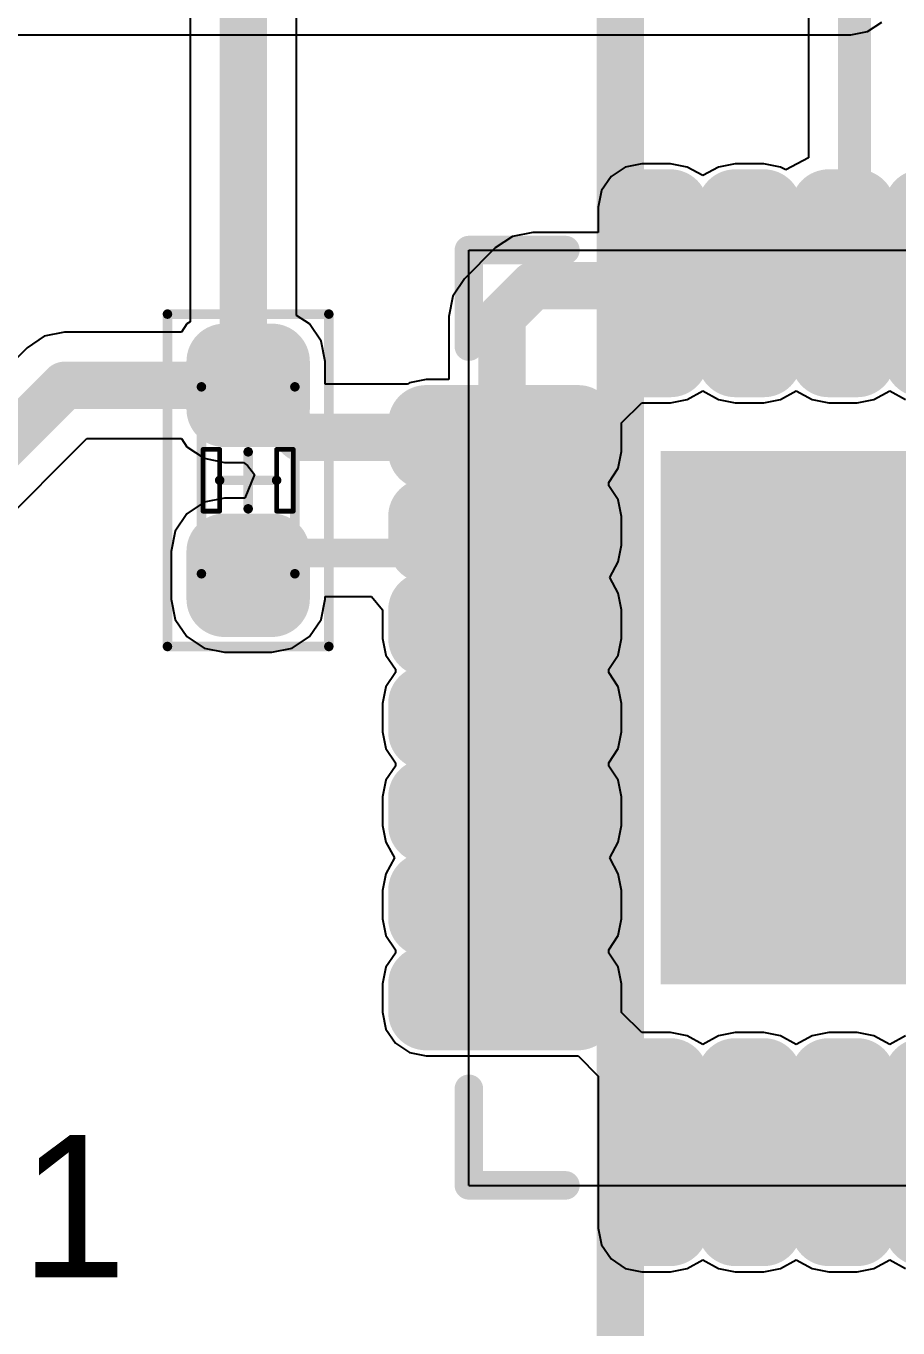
# Model space of a CAD drawing. Header units: millimetres. Extents: x -14 to 86, y -29 to 39.
# Drawn here: x 16.72 to 21.38, y 20.36 to 27.32 of the extents above; entities that cross this region are included whole.
import ezdxf

# ---------------------------------------------------------------- set-up
doc = ezdxf.new("R2010")
doc.units = ezdxf.units.MM
for name, color, linetype in [('BottomLayer', 5, 'Continuous'), ('Mechanical1', 6, 'Continuous'), ('Mechanical13', 56, 'Continuous'), ('Mechanical14', 56, 'Continuous'), ('MultiLayer', 9, 'Continuous'), ('TopLayer', 1, 'Continuous'), ('TopOverlay', 2, 'Continuous'), ('TopPaste', 8, 'Continuous'), ('TopSolder', 216, 'Continuous'), ('ViaHoleLayer', 16, 'Continuous')]:
    doc.layers.add(name, color=color, linetype=linetype)

# ---------------------------------------------------------------- blocks, each defined once
blk = doc.blocks.new('RES_0402_10')
at = {"layer": 'Mechanical13', "const_width": 0.0508}
for points in [[(0.5, 0.25), (-0.5, 0.25)], [(-0.5, -0.25), (-0.5, 0.25)], [(0.5, -0.25), (0.5, 0.25)], [(0, -0.1524), (0, 0.1524)], [(0.1525, 0.0001), (-0.1523, 0.0001)], [(0.5, -0.25), (-0.5, -0.25)]]:
    blk.add_lwpolyline(points, dxfattribs=at)
at = {"layer": 'Mechanical13', "const_width": 0.0254}
for points in [[(-0.5127, 0.25, 1), (-0.4873, 0.25, 1)], [(-0.5127, 0.25, 1), (-0.4873, 0.25, 1)], [(0.4873, 0.25, 1), (0.5127, 0.25, 1)], [(0.4873, 0.25, 1), (0.5127, 0.25, 1)], [(-0.0127, 0.1524, 1), (0.0127, 0.1524, 1)], [(-0.165, 0.0001, 1), (-0.1396, 0.0001, 1)], [(0.1398, 0.0001, 1), (0.1652, 0.0001, 1)], [(-0.0127, -0.1524, 1), (0.0127, -0.1524, 1)], [(-0.5127, -0.25, 1), (-0.4873, -0.25, 1)], [(-0.5127, -0.25, 1), (-0.4873, -0.25, 1)], [(0.4873, -0.25, 1), (0.5127, -0.25, 1)], [(0.4873, -0.25, 1), (0.5127, -0.25, 1)]]:
    blk.add_lwpolyline(points, format="xyb", close=True, dxfattribs=at)
at = {"layer": 'Mechanical14', "const_width": 0.0508}
for points in [[(0.889, 0.4318), (-0.889, 0.4318)], [(-0.889, -0.4318), (-0.889, 0.4318)], [(0.889, -0.4318), (0.889, 0.4318)], [(0.889, -0.4318), (-0.889, -0.4318)]]:
    blk.add_lwpolyline(points, dxfattribs=at)
at = {"layer": 'Mechanical14', "const_width": 0.0254}
for points in [[(-0.9017, 0.4318, 1), (-0.8763, 0.4318, 1)], [(-0.9017, 0.4318, 1), (-0.8763, 0.4318, 1)], [(0.8763, 0.4318, 1), (0.9017, 0.4318, 1)], [(0.8763, 0.4318, 1), (0.9017, 0.4318, 1)], [(-0.9017, -0.4318, 1), (-0.8763, -0.4318, 1)], [(-0.9017, -0.4318, 1), (-0.8763, -0.4318, 1)], [(0.8763, -0.4318, 1), (0.9017, -0.4318, 1)], [(0.8763, -0.4318, 1), (0.9017, -0.4318, 1)]]:
    blk.add_lwpolyline(points, format="xyb", close=True, dxfattribs=at)
at = {"layer": 'TopLayer', "const_width": 0.127}
for points in [[(-0.6985, 0.127, 1), (-0.5715, 0.127, 1)], [(-0.4445, 0.127, 1), (-0.3175, 0.127, 1)], [(0.3175, 0.127, 1), (0.4445, 0.127, 1)], [(0.5715, 0.127, 1), (0.6985, 0.127, 1)], [(-0.6985, -0.127, 1), (-0.5715, -0.127, 1)], [(-0.4445, -0.127, 1), (-0.3175, -0.127, 1)], [(0.3175, -0.127, 1), (0.4445, -0.127, 1)], [(0.5715, -0.127, 1), (0.6985, -0.127, 1)]]:
    blk.add_lwpolyline(points, format="xyb", close=True, dxfattribs=at)
at = {"layer": 'TopLayer'}
for points in [[(-0.381, -0.254), (-0.381, 0.254), (-0.635, -0.254), (-0.635, 0.254)], [(0.635, -0.254), (0.635, 0.254), (0.381, -0.254), (0.381, 0.254)], [(-0.254, -0.127), (-0.254, 0.127), (-0.762, -0.127), (-0.762, 0.127)], [(0.762, -0.127), (0.762, 0.127), (0.254, -0.127), (0.254, 0.127)]]:
    blk.add_solid(points, dxfattribs=at)
at = {"layer": 'TopOverlay'}
for p, q in [((-0.1651, 0.1524), (-0.1651, 0.2413)), ((-0.1651, 0.2413), (0.1651, 0.2413)), ((0.1651, 0.2413), (0.1651, 0.1524)), ((0.1651, 0.1524), (-0.1651, 0.1524)), ((-0.1651, -0.2413), (-0.1651, -0.1524)), ((-0.1651, -0.1524), (0.1651, -0.1524)), ((0.1651, -0.1524), (0.1651, -0.2413)), ((0.1651, -0.2413), (-0.1651, -0.2413))]:
    blk.add_line(p, q, dxfattribs=at)
at = {"layer": 'TopOverlay', "const_width": 0.0254}
for points in [[(0.1651, 0.2413), (-0.1651, 0.2413)], [(-0.1651, 0.1524), (-0.1651, 0.2413)], [(0.1651, 0.1524), (0.1651, 0.2413)], [(0.1651, 0.1524), (-0.1651, 0.1524)], [(0.1651, -0.1524), (-0.1651, -0.1524)], [(-0.1651, -0.2413), (-0.1651, -0.1524)], [(0.1651, -0.2413), (0.1651, -0.1524)], [(0.1651, -0.2413), (-0.1651, -0.2413)]]:
    blk.add_lwpolyline(points, dxfattribs=at)
at = {"layer": 'TopOverlay', "const_width": 0.0127}
for points in [[(-0.1714, 0.2413, 1), (-0.1588, 0.2413, 1)], [(-0.1714, 0.2413, 1), (-0.1588, 0.2413, 1)], [(0.1588, 0.2413, 1), (0.1714, 0.2413, 1)], [(0.1588, 0.2413, 1), (0.1714, 0.2413, 1)], [(-0.1714, 0.1524, 1), (-0.1588, 0.1524, 1)], [(-0.1714, 0.1524, 1), (-0.1588, 0.1524, 1)], [(0.1588, 0.1524, 1), (0.1714, 0.1524, 1)], [(0.1588, 0.1524, 1), (0.1714, 0.1524, 1)], [(-0.1714, -0.1524, 1), (-0.1587, -0.1524, 1)], [(-0.1714, -0.1524, 1), (-0.1587, -0.1524, 1)], [(0.1587, -0.1524, 1), (0.1714, -0.1524, 1)], [(0.1587, -0.1524, 1), (0.1714, -0.1524, 1)], [(-0.1714, -0.2413, 1), (-0.1588, -0.2413, 1)], [(-0.1714, -0.2413, 1), (-0.1588, -0.2413, 1)], [(0.1588, -0.2413, 1), (0.1714, -0.2413, 1)], [(0.1588, -0.2413, 1), (0.1714, -0.2413, 1)]]:
    blk.add_lwpolyline(points, format="xyb", close=True, dxfattribs=at)
at = {"layer": 'TopPaste', "const_width": 0.127}
for points in [[(-0.6985, 0.127, 1), (-0.5715, 0.127, 1)], [(-0.4445, 0.127, 1), (-0.3175, 0.127, 1)], [(0.3175, 0.127, 1), (0.4445, 0.127, 1)], [(0.5715, 0.127, 1), (0.6985, 0.127, 1)], [(-0.6985, -0.127, 1), (-0.5715, -0.127, 1)], [(-0.4445, -0.127, 1), (-0.3175, -0.127, 1)], [(0.3175, -0.127, 1), (0.4445, -0.127, 1)], [(0.5715, -0.127, 1), (0.6985, -0.127, 1)]]:
    blk.add_lwpolyline(points, format="xyb", close=True, dxfattribs=at)
at = {"layer": 'TopPaste'}
for points in [[(-0.381, -0.254), (-0.381, 0.254), (-0.635, -0.254), (-0.635, 0.254)], [(0.635, -0.254), (0.635, 0.254), (0.381, -0.254), (0.381, 0.254)], [(-0.254, -0.127), (-0.254, 0.127), (-0.762, -0.127), (-0.762, 0.127)], [(0.762, -0.127), (0.762, 0.127), (0.254, -0.127), (0.254, 0.127)]]:
    blk.add_solid(points, dxfattribs=at)
at = {"layer": 'TopSolder', "const_width": 0.2032}
for points in [[(-0.7366, 0.127, 1), (-0.5334, 0.127, 1)], [(-0.4826, 0.127, 1), (-0.2794, 0.127, 1)], [(0.2794, 0.127, 1), (0.4826, 0.127, 1)], [(0.5334, 0.127, 1), (0.7366, 0.127, 1)], [(-0.7366, -0.127, 1), (-0.5334, -0.127, 1)], [(-0.4826, -0.127, 1), (-0.2794, -0.127, 1)], [(0.2794, -0.127, 1), (0.4826, -0.127, 1)], [(0.5334, -0.127, 1), (0.7366, -0.127, 1)]]:
    blk.add_lwpolyline(points, format="xyb", close=True, dxfattribs=at)
at = {"layer": 'TopSolder'}
for points in [[(-0.381, -0.3302), (-0.381, 0.3302), (-0.635, -0.3302), (-0.635, 0.3302)], [(0.635, -0.3302), (0.635, 0.3302), (0.381, -0.3302), (0.381, 0.3302)], [(-0.1778, -0.127), (-0.1778, 0.127), (-0.8382, -0.127), (-0.8382, 0.127)], [(0.8382, -0.127), (0.8382, 0.127), (0.1778, -0.127), (0.1778, 0.127)]]:
    blk.add_solid(points, dxfattribs=at)
blk = doc.blocks.new('QFN_28_19')
at = {"layer": 'Mechanical1'}
for points in [[(-2.5019, -2.5019), (-2.5019, 2.5019)], [(2.5019, -2.5019), (2.5019, 2.5019)], [(-2.5019, -0.6524), (-2.5019, -0.3476)], [(-2.5019, -0.6524), (-2.5019, -0.3476)], [(2.5019, -0.6524), (2.5019, -0.3476)], [(2.5019, -0.6524), (2.5019, -0.3476)], [(-2.5019, -1.1524), (-2.5019, -0.8476)], [(-2.5019, -1.1524), (-2.5019, -0.8476)], [(2.5019, -1.1524), (2.5019, -0.8476)], [(2.5019, -1.1524), (2.5019, -0.8476)], [(-2.5019, -1.6524), (-2.5019, -1.3476)], [(-2.5019, -1.6524), (-2.5019, -1.3476)], [(2.5019, -1.6524), (2.5019, -1.3476)], [(2.5019, -1.6524), (2.5019, -1.3476)], [(2.5019, -2.5019), (-2.5019, -2.5019)], [(-1.3476, -2.5019), (-1.6524, -2.5019)], [(-1.3476, -2.5019), (-1.6524, -2.5019)], [(-0.8476, -2.5019), (-1.1524, -2.5019)], [(-0.8476, -2.5019), (-1.1524, -2.5019)], [(-0.3476, -2.5019), (-0.6524, -2.5019)], [(-0.3476, -2.5019), (-0.6524, -2.5019)], [(0.1524, -2.5019), (-0.1524, -2.5019)], [(0.1524, -2.5019), (-0.1524, -2.5019)], [(0.6524, -2.5019), (0.3476, -2.5019)], [(0.6524, -2.5019), (0.3476, -2.5019)], [(1.1524, -2.5019), (0.8476, -2.5019)], [(1.1524, -2.5019), (0.8476, -2.5019)], [(1.6524, -2.5019), (1.3476, -2.5019)], [(1.6524, -2.5019), (1.3476, -2.5019)]]:
    blk.add_lwpolyline(points, dxfattribs=at)
for points in [[(-2.5019, -0.3476, 1), (-2.5019, -0.3476, 1)], [(-2.5019, -0.3476, 1), (-2.5019, -0.3476, 1)], [(2.5019, -0.3476, 1), (2.5019, -0.3476, 1)], [(2.5019, -0.3476, 1), (2.5019, -0.3476, 1)], [(-2.5019, -0.6524, 1), (-2.5019, -0.6524, 1)], [(-2.5019, -0.6524, 1), (-2.5019, -0.6524, 1)], [(2.5019, -0.6524, 1), (2.5019, -0.6524, 1)], [(2.5019, -0.6524, 1), (2.5019, -0.6524, 1)], [(-2.5019, -0.8476, 1), (-2.5019, -0.8476, 1)], [(-2.5019, -0.8476, 1), (-2.5019, -0.8476, 1)], [(2.5019, -0.8476, 1), (2.5019, -0.8476, 1)], [(2.5019, -0.8476, 1), (2.5019, -0.8476, 1)], [(-2.5019, -1.1524, 1), (-2.5019, -1.1524, 1)], [(-2.5019, -1.1524, 1), (-2.5019, -1.1524, 1)], [(2.5019, -1.1524, 1), (2.5019, -1.1524, 1)], [(2.5019, -1.1524, 1), (2.5019, -1.1524, 1)], [(-2.5019, -1.3476, 1), (-2.5019, -1.3476, 1)], [(-2.5019, -1.3476, 1), (-2.5019, -1.3476, 1)], [(2.5019, -1.3476, 1), (2.5019, -1.3476, 1)], [(2.5019, -1.3476, 1), (2.5019, -1.3476, 1)], [(-2.5019, -1.6524, 1), (-2.5019, -1.6524, 1)], [(-2.5019, -1.6524, 1), (-2.5019, -1.6524, 1)], [(2.5019, -1.6524, 1), (2.5019, -1.6524, 1)], [(2.5019, -1.6524, 1), (2.5019, -1.6524, 1)], [(-2.5019, -2.5019, 1), (-2.5019, -2.5019, 1)], [(-2.5019, -2.5019, 1), (-2.5019, -2.5019, 1)], [(-1.6524, -2.5019, 1), (-1.6524, -2.5019, 1)], [(-1.6524, -2.5019, 1), (-1.6524, -2.5019, 1)], [(-1.3476, -2.5019, 1), (-1.3476, -2.5019, 1)], [(-1.3476, -2.5019, 1), (-1.3476, -2.5019, 1)], [(-1.1524, -2.5019, 1), (-1.1524, -2.5019, 1)], [(-1.1524, -2.5019, 1), (-1.1524, -2.5019, 1)], [(-0.8476, -2.5019, 1), (-0.8476, -2.5019, 1)], [(-0.8476, -2.5019, 1), (-0.8476, -2.5019, 1)], [(-0.6524, -2.5019, 1), (-0.6524, -2.5019, 1)], [(-0.6524, -2.5019, 1), (-0.6524, -2.5019, 1)], [(-0.3476, -2.5019, 1), (-0.3476, -2.5019, 1)], [(-0.3476, -2.5019, 1), (-0.3476, -2.5019, 1)], [(-0.1524, -2.5019, 1), (-0.1524, -2.5019, 1)], [(-0.1524, -2.5019, 1), (-0.1524, -2.5019, 1)], [(0.1524, -2.5019, 1), (0.1524, -2.5019, 1)], [(0.1524, -2.5019, 1), (0.1524, -2.5019, 1)], [(0.3476, -2.5019, 1), (0.3476, -2.5019, 1)], [(0.3476, -2.5019, 1), (0.3476, -2.5019, 1)], [(0.6524, -2.5019, 1), (0.6524, -2.5019, 1)], [(0.6524, -2.5019, 1), (0.6524, -2.5019, 1)], [(0.8476, -2.5019, 1), (0.8476, -2.5019, 1)], [(0.8476, -2.5019, 1), (0.8476, -2.5019, 1)], [(1.1524, -2.5019, 1), (1.1524, -2.5019, 1)], [(1.1524, -2.5019, 1), (1.1524, -2.5019, 1)], [(1.3476, -2.5019, 1), (1.3476, -2.5019, 1)], [(1.3476, -2.5019, 1), (1.3476, -2.5019, 1)], [(1.6524, -2.5019, 1), (1.6524, -2.5019, 1)], [(1.6524, -2.5019, 1), (1.6524, -2.5019, 1)], [(2.5019, -2.5019, 1), (2.5019, -2.5019, 1)], [(2.5019, -2.5019, 1), (2.5019, -2.5019, 1)]]:
    blk.add_lwpolyline(points, format="xyb", close=True, dxfattribs=at)
at = {"layer": 'TopLayer', "const_width": 0.0762}
for points in [[(-2.7686, -0.4238, 1), (-2.6924, -0.4238, 1)], [(-1.9558, -0.4238, 1), (-1.8796, -0.4238, 1)], [(1.8796, -0.4238, 1), (1.9558, -0.4238, 1)], [(2.6924, -0.4238, 1), (2.7686, -0.4238, 1)], [(-2.7686, -0.5762, 1), (-2.6924, -0.5762, 1)], [(-1.9558, -0.5762, 1), (-1.8796, -0.5762, 1)], [(1.8796, -0.5762, 1), (1.9558, -0.5762, 1)], [(2.6924, -0.5762, 1), (2.7686, -0.5762, 1)], [(-2.7686, -0.9238, 1), (-2.6924, -0.9238, 1)], [(-1.9558, -0.9238, 1), (-1.8796, -0.9238, 1)], [(1.8796, -0.9238, 1), (1.9558, -0.9238, 1)], [(2.6924, -0.9238, 1), (2.7686, -0.9238, 1)], [(-2.7686, -1.0762, 1), (-2.6924, -1.0762, 1)], [(-1.9558, -1.0762, 1), (-1.8796, -1.0762, 1)], [(1.8796, -1.0762, 1), (1.9558, -1.0762, 1)], [(2.6924, -1.0762, 1), (2.7686, -1.0762, 1)], [(-2.7686, -1.4238, 1), (-2.6924, -1.4238, 1)], [(-1.9558, -1.4238, 1), (-1.8796, -1.4238, 1)], [(1.8796, -1.4238, 1), (1.9558, -1.4238, 1)], [(2.6924, -1.4238, 1), (2.7686, -1.4238, 1)], [(-2.7686, -1.5762, 1), (-2.6924, -1.5762, 1)], [(-1.9558, -1.5762, 1), (-1.8796, -1.5762, 1)], [(1.8796, -1.5762, 1), (1.9558, -1.5762, 1)], [(2.6924, -1.5762, 1), (2.7686, -1.5762, 1)], [(-1.6143, -1.9177, 1), (-1.5381, -1.9177, 1)], [(-1.4619, -1.9177, 1), (-1.3857, -1.9177, 1)], [(-1.1143, -1.9177, 1), (-1.0381, -1.9177, 1)], [(-0.9619, -1.9177, 1), (-0.8857, -1.9177, 1)], [(-0.6143, -1.9177, 1), (-0.5381, -1.9177, 1)], [(-0.4619, -1.9177, 1), (-0.3857, -1.9177, 1)], [(-0.1143, -1.9177, 1), (-0.0381, -1.9177, 1)], [(0.0381, -1.9177, 1), (0.1143, -1.9177, 1)], [(0.3857, -1.9177, 1), (0.4619, -1.9177, 1)], [(0.5381, -1.9177, 1), (0.6143, -1.9177, 1)], [(0.8857, -1.9177, 1), (0.9619, -1.9177, 1)], [(1.0381, -1.9177, 1), (1.1143, -1.9177, 1)], [(1.3857, -1.9177, 1), (1.4619, -1.9177, 1)], [(1.5381, -1.9177, 1), (1.6143, -1.9177, 1)], [(-1.6143, -2.7305, 1), (-1.5381, -2.7305, 1)], [(-1.4619, -2.7305, 1), (-1.3857, -2.7305, 1)], [(-1.1143, -2.7305, 1), (-1.0381, -2.7305, 1)], [(-0.9619, -2.7305, 1), (-0.8857, -2.7305, 1)], [(-0.6143, -2.7305, 1), (-0.5381, -2.7305, 1)], [(-0.4619, -2.7305, 1), (-0.3857, -2.7305, 1)], [(-0.1143, -2.7305, 1), (-0.0381, -2.7305, 1)], [(0.0381, -2.7305, 1), (0.1143, -2.7305, 1)], [(0.3857, -2.7305, 1), (0.4619, -2.7305, 1)], [(0.5381, -2.7305, 1), (0.6143, -2.7305, 1)], [(0.8857, -2.7305, 1), (0.9619, -2.7305, 1)], [(1.0381, -2.7305, 1), (1.1143, -2.7305, 1)], [(1.3857, -2.7305, 1), (1.4619, -2.7305, 1)], [(1.5381, -2.7305, 1), (1.6143, -2.7305, 1)]]:
    blk.add_lwpolyline(points, format="xyb", close=True, dxfattribs=at)
at = {"layer": 'TopLayer'}
for points in [[(-1.35, -1.4), (1.35, -1.4), (-1.35, 1.4), (1.35, 1.4)], [(-2.7305, -0.3476), (-2.7305, -0.6524), (-1.9177, -0.3476), (-1.9177, -0.6524)], [(1.9177, -0.3476), (1.9177, -0.6524), (2.7305, -0.3476), (2.7305, -0.6524)], [(-2.8067, -0.4238), (-2.8067, -0.5762), (-1.8415, -0.4238), (-1.8415, -0.5762)], [(1.8415, -0.4238), (1.8415, -0.5762), (2.8067, -0.4238), (2.8067, -0.5762)], [(-2.7305, -0.8476), (-2.7305, -1.1524), (-1.9177, -0.8476), (-1.9177, -1.1524)], [(1.9177, -0.8476), (1.9177, -1.1524), (2.7305, -0.8476), (2.7305, -1.1524)], [(-2.8067, -0.9238), (-2.8067, -1.0762), (-1.8415, -0.9238), (-1.8415, -1.0762)], [(1.8415, -0.9238), (1.8415, -1.0762), (2.8067, -0.9238), (2.8067, -1.0762)], [(-2.7305, -1.3476), (-2.7305, -1.6524), (-1.9177, -1.3476), (-1.9177, -1.6524)], [(1.9177, -1.3476), (1.9177, -1.6524), (2.7305, -1.3476), (2.7305, -1.6524)], [(-2.8067, -1.4238), (-2.8067, -1.5762), (-1.8415, -1.4238), (-1.8415, -1.5762)], [(1.8415, -1.4238), (1.8415, -1.5762), (2.8067, -1.4238), (2.8067, -1.5762)], [(-1.4238, -1.8415), (-1.5762, -1.8415), (-1.4238, -2.8067), (-1.5762, -2.8067)], [(-0.9238, -1.8415), (-1.0762, -1.8415), (-0.9238, -2.8067), (-1.0762, -2.8067)], [(-0.4238, -1.8415), (-0.5762, -1.8415), (-0.4238, -2.8067), (-0.5762, -2.8067)], [(0.0762, -1.8415), (-0.0762, -1.8415), (0.0762, -2.8067), (-0.0762, -2.8067)], [(0.5762, -1.8415), (0.4238, -1.8415), (0.5762, -2.8067), (0.4238, -2.8067)], [(1.0762, -1.8415), (0.9238, -1.8415), (1.0762, -2.8067), (0.9238, -2.8067)], [(1.5762, -1.8415), (1.4238, -1.8415), (1.5762, -2.8067), (1.4238, -2.8067)], [(-1.3476, -1.9177), (-1.6524, -1.9177), (-1.3476, -2.7305), (-1.6524, -2.7305)], [(-0.8476, -1.9177), (-1.1524, -1.9177), (-0.8476, -2.7305), (-1.1524, -2.7305)], [(-0.3476, -1.9177), (-0.6524, -1.9177), (-0.3476, -2.7305), (-0.6524, -2.7305)], [(0.1524, -1.9177), (-0.1524, -1.9177), (0.1524, -2.7305), (-0.1524, -2.7305)], [(0.6524, -1.9177), (0.3476, -1.9177), (0.6524, -2.7305), (0.3476, -2.7305)], [(1.1524, -1.9177), (0.8476, -1.9177), (1.1524, -2.7305), (0.8476, -2.7305)], [(1.6524, -1.9177), (1.3476, -1.9177), (1.6524, -2.7305), (1.3476, -2.7305)]]:
    blk.add_solid(points, dxfattribs=at)
at = {"layer": 'TopOverlay', "const_width": 0.1524}
for points in [[(-2.5019, -2.5019), (-2.5019, -1.9851)], [(2.5019, -2.5019), (2.5019, -1.9851)], [(-1.9851, -2.5019), (-2.5019, -2.5019)], [(2.5019, -2.5019), (1.9851, -2.5019)]]:
    blk.add_lwpolyline(points, dxfattribs=at)
at = {"layer": 'TopOverlay', "const_width": 0.0762}
for points in [[(-2.54, -1.9851, 1), (-2.4638, -1.9851, 1)], [(2.4638, -1.9851, 1), (2.54, -1.9851, 1)], [(-2.54, -2.5019, 1), (-2.4638, -2.5019, 1)], [(-2.54, -2.5019, 1), (-2.4638, -2.5019, 1)], [(-2.0232, -2.5019, 1), (-1.947, -2.5019, 1)], [(1.947, -2.5019, 1), (2.0232, -2.5019, 1)], [(2.4638, -2.5019, 1), (2.54, -2.5019, 1)], [(2.4638, -2.5019, 1), (2.54, -2.5019, 1)]]:
    blk.add_lwpolyline(points, format="xyb", close=True, dxfattribs=at)
at = {"layer": 'TopPaste', "const_width": 0.0762}
for points in [[(-2.7686, -0.4238, 1), (-2.6924, -0.4238, 1)], [(-1.9558, -0.4238, 1), (-1.8796, -0.4238, 1)], [(1.8796, -0.4238, 1), (1.9558, -0.4238, 1)], [(2.6924, -0.4238, 1), (2.7686, -0.4238, 1)], [(-2.7686, -0.5762, 1), (-2.6924, -0.5762, 1)], [(-1.9558, -0.5762, 1), (-1.8796, -0.5762, 1)], [(1.8796, -0.5762, 1), (1.9558, -0.5762, 1)], [(2.6924, -0.5762, 1), (2.7686, -0.5762, 1)], [(-2.7686, -0.9238, 1), (-2.6924, -0.9238, 1)], [(-1.9558, -0.9238, 1), (-1.8796, -0.9238, 1)], [(1.8796, -0.9238, 1), (1.9558, -0.9238, 1)], [(2.6924, -0.9238, 1), (2.7686, -0.9238, 1)], [(-2.7686, -1.0762, 1), (-2.6924, -1.0762, 1)], [(-1.9558, -1.0762, 1), (-1.8796, -1.0762, 1)], [(1.8796, -1.0762, 1), (1.9558, -1.0762, 1)], [(2.6924, -1.0762, 1), (2.7686, -1.0762, 1)], [(-2.7686, -1.4238, 1), (-2.6924, -1.4238, 1)], [(-1.9558, -1.4238, 1), (-1.8796, -1.4238, 1)], [(1.8796, -1.4238, 1), (1.9558, -1.4238, 1)], [(2.6924, -1.4238, 1), (2.7686, -1.4238, 1)], [(-2.7686, -1.5762, 1), (-2.6924, -1.5762, 1)], [(-1.9558, -1.5762, 1), (-1.8796, -1.5762, 1)], [(1.8796, -1.5762, 1), (1.9558, -1.5762, 1)], [(2.6924, -1.5762, 1), (2.7686, -1.5762, 1)], [(-1.6143, -1.9177, 1), (-1.5381, -1.9177, 1)], [(-1.4619, -1.9177, 1), (-1.3857, -1.9177, 1)], [(-1.1143, -1.9177, 1), (-1.0381, -1.9177, 1)], [(-0.9619, -1.9177, 1), (-0.8857, -1.9177, 1)], [(-0.6143, -1.9177, 1), (-0.5381, -1.9177, 1)], [(-0.4619, -1.9177, 1), (-0.3857, -1.9177, 1)], [(-0.1143, -1.9177, 1), (-0.0381, -1.9177, 1)], [(0.0381, -1.9177, 1), (0.1143, -1.9177, 1)], [(0.3857, -1.9177, 1), (0.4619, -1.9177, 1)], [(0.5381, -1.9177, 1), (0.6143, -1.9177, 1)], [(0.8857, -1.9177, 1), (0.9619, -1.9177, 1)], [(1.0381, -1.9177, 1), (1.1143, -1.9177, 1)], [(1.3857, -1.9177, 1), (1.4619, -1.9177, 1)], [(1.5381, -1.9177, 1), (1.6143, -1.9177, 1)], [(-1.6143, -2.7305, 1), (-1.5381, -2.7305, 1)], [(-1.4619, -2.7305, 1), (-1.3857, -2.7305, 1)], [(-1.1143, -2.7305, 1), (-1.0381, -2.7305, 1)], [(-0.9619, -2.7305, 1), (-0.8857, -2.7305, 1)], [(-0.6143, -2.7305, 1), (-0.5381, -2.7305, 1)], [(-0.4619, -2.7305, 1), (-0.3857, -2.7305, 1)], [(-0.1143, -2.7305, 1), (-0.0381, -2.7305, 1)], [(0.0381, -2.7305, 1), (0.1143, -2.7305, 1)], [(0.3857, -2.7305, 1), (0.4619, -2.7305, 1)], [(0.5381, -2.7305, 1), (0.6143, -2.7305, 1)], [(0.8857, -2.7305, 1), (0.9619, -2.7305, 1)], [(1.0381, -2.7305, 1), (1.1143, -2.7305, 1)], [(1.3857, -2.7305, 1), (1.4619, -2.7305, 1)], [(1.5381, -2.7305, 1), (1.6143, -2.7305, 1)]]:
    blk.add_lwpolyline(points, format="xyb", close=True, dxfattribs=at)
at = {"layer": 'TopPaste'}
for points in [[(-1.35, -1.4), (1.35, -1.4), (-1.35, 1.4), (1.35, 1.4)], [(-2.7305, -0.3476), (-2.7305, -0.6524), (-1.9177, -0.3476), (-1.9177, -0.6524)], [(1.9177, -0.3476), (1.9177, -0.6524), (2.7305, -0.3476), (2.7305, -0.6524)], [(-2.8067, -0.4238), (-2.8067, -0.5762), (-1.8415, -0.4238), (-1.8415, -0.5762)], [(1.8415, -0.4238), (1.8415, -0.5762), (2.8067, -0.4238), (2.8067, -0.5762)], [(-2.7305, -0.8476), (-2.7305, -1.1524), (-1.9177, -0.8476), (-1.9177, -1.1524)], [(1.9177, -0.8476), (1.9177, -1.1524), (2.7305, -0.8476), (2.7305, -1.1524)], [(-2.8067, -0.9238), (-2.8067, -1.0762), (-1.8415, -0.9238), (-1.8415, -1.0762)], [(1.8415, -0.9238), (1.8415, -1.0762), (2.8067, -0.9238), (2.8067, -1.0762)], [(-2.7305, -1.3476), (-2.7305, -1.6524), (-1.9177, -1.3476), (-1.9177, -1.6524)], [(1.9177, -1.3476), (1.9177, -1.6524), (2.7305, -1.3476), (2.7305, -1.6524)], [(-2.8067, -1.4238), (-2.8067, -1.5762), (-1.8415, -1.4238), (-1.8415, -1.5762)], [(1.8415, -1.4238), (1.8415, -1.5762), (2.8067, -1.4238), (2.8067, -1.5762)], [(-1.4238, -1.8415), (-1.5762, -1.8415), (-1.4238, -2.8067), (-1.5762, -2.8067)], [(-0.9238, -1.8415), (-1.0762, -1.8415), (-0.9238, -2.8067), (-1.0762, -2.8067)], [(-0.4238, -1.8415), (-0.5762, -1.8415), (-0.4238, -2.8067), (-0.5762, -2.8067)], [(0.0762, -1.8415), (-0.0762, -1.8415), (0.0762, -2.8067), (-0.0762, -2.8067)], [(0.5762, -1.8415), (0.4238, -1.8415), (0.5762, -2.8067), (0.4238, -2.8067)], [(1.0762, -1.8415), (0.9238, -1.8415), (1.0762, -2.8067), (0.9238, -2.8067)], [(1.5762, -1.8415), (1.4238, -1.8415), (1.5762, -2.8067), (1.4238, -2.8067)], [(-1.3476, -1.9177), (-1.6524, -1.9177), (-1.3476, -2.7305), (-1.6524, -2.7305)], [(-0.8476, -1.9177), (-1.1524, -1.9177), (-0.8476, -2.7305), (-1.1524, -2.7305)], [(-0.3476, -1.9177), (-0.6524, -1.9177), (-0.3476, -2.7305), (-0.6524, -2.7305)], [(0.1524, -1.9177), (-0.1524, -1.9177), (0.1524, -2.7305), (-0.1524, -2.7305)], [(0.6524, -1.9177), (0.3476, -1.9177), (0.6524, -2.7305), (0.3476, -2.7305)], [(1.1524, -1.9177), (0.8476, -1.9177), (1.1524, -2.7305), (0.8476, -2.7305)], [(1.6524, -1.9177), (1.3476, -1.9177), (1.6524, -2.7305), (1.3476, -2.7305)]]:
    blk.add_solid(points, dxfattribs=at)
at = {"layer": 'TopSolder', "const_width": 0.2032}
for points in [[(-2.8321, -0.0762, 1), (-2.6289, -0.0762, 1)], [(-2.0193, -0.0762, 1), (-1.8161, -0.0762, 1)], [(1.8161, -0.0762, 1), (2.0193, -0.0762, 1)], [(2.6289, -0.0762, 1), (2.8321, -0.0762, 1)], [(-2.8321, -0.4238, 1), (-2.6289, -0.4238, 1)], [(-2.0193, -0.4238, 1), (-1.8161, -0.4238, 1)], [(1.8161, -0.4238, 1), (2.0193, -0.4238, 1)], [(2.6289, -0.4238, 1), (2.8321, -0.4238, 1)], [(-2.8321, -0.5762, 1), (-2.6289, -0.5762, 1)], [(-2.0193, -0.5762, 1), (-1.8161, -0.5762, 1)], [(1.8161, -0.5762, 1), (2.0193, -0.5762, 1)], [(2.6289, -0.5762, 1), (2.8321, -0.5762, 1)], [(-2.8321, -0.9238, 1), (-2.6289, -0.9238, 1)], [(-2.0193, -0.9238, 1), (-1.8161, -0.9238, 1)], [(1.8161, -0.9238, 1), (2.0193, -0.9238, 1)], [(2.6289, -0.9238, 1), (2.8321, -0.9238, 1)], [(-2.8321, -1.0762, 1), (-2.6289, -1.0762, 1)], [(-2.0193, -1.0762, 1), (-1.8161, -1.0762, 1)], [(1.8161, -1.0762, 1), (2.0193, -1.0762, 1)], [(2.6289, -1.0762, 1), (2.8321, -1.0762, 1)], [(-2.8321, -1.4238, 1), (-2.6289, -1.4238, 1)], [(-2.0193, -1.4238, 1), (-1.8161, -1.4238, 1)], [(1.8161, -1.4238, 1), (2.0193, -1.4238, 1)], [(2.6289, -1.4238, 1), (2.8321, -1.4238, 1)], [(-2.8321, -1.5762, 1), (-2.6289, -1.5762, 1)], [(-2.0193, -1.5762, 1), (-1.8161, -1.5762, 1)], [(1.8161, -1.5762, 1), (2.0193, -1.5762, 1)], [(2.6289, -1.5762, 1), (2.8321, -1.5762, 1)], [(-1.6778, -1.9177, 1), (-1.4746, -1.9177, 1)], [(-1.5254, -1.9177, 1), (-1.3222, -1.9177, 1)], [(-1.1778, -1.9177, 1), (-0.9746, -1.9177, 1)], [(-1.0254, -1.9177, 1), (-0.8222, -1.9177, 1)], [(-0.6778, -1.9177, 1), (-0.4746, -1.9177, 1)], [(-0.5254, -1.9177, 1), (-0.3222, -1.9177, 1)], [(-0.1778, -1.9177, 1), (0.0254, -1.9177, 1)], [(-0.0254, -1.9177, 1), (0.1778, -1.9177, 1)], [(0.3222, -1.9177, 1), (0.5254, -1.9177, 1)], [(0.4746, -1.9177, 1), (0.6778, -1.9177, 1)], [(0.8222, -1.9177, 1), (1.0254, -1.9177, 1)], [(0.9746, -1.9177, 1), (1.1778, -1.9177, 1)], [(1.3222, -1.9177, 1), (1.5254, -1.9177, 1)], [(1.4746, -1.9177, 1), (1.6778, -1.9177, 1)], [(-1.6778, -2.7305, 1), (-1.4746, -2.7305, 1)], [(-1.5254, -2.7305, 1), (-1.3222, -2.7305, 1)], [(-1.1778, -2.7305, 1), (-0.9746, -2.7305, 1)], [(-1.0254, -2.7305, 1), (-0.8222, -2.7305, 1)], [(-0.6778, -2.7305, 1), (-0.4746, -2.7305, 1)], [(-0.5254, -2.7305, 1), (-0.3222, -2.7305, 1)], [(-0.1778, -2.7305, 1), (0.0254, -2.7305, 1)], [(-0.0254, -2.7305, 1), (0.1778, -2.7305, 1)], [(0.3222, -2.7305, 1), (0.5254, -2.7305, 1)], [(0.4746, -2.7305, 1), (0.6778, -2.7305, 1)], [(0.8222, -2.7305, 1), (1.0254, -2.7305, 1)], [(0.9746, -2.7305, 1), (1.1778, -2.7305, 1)], [(1.3222, -2.7305, 1), (1.5254, -2.7305, 1)], [(1.4746, -2.7305, 1), (1.6778, -2.7305, 1)]]:
    blk.add_lwpolyline(points, format="xyb", close=True, dxfattribs=at)
at = {"layer": 'TopSolder'}
for points in [[(-1.4262, -1.4762), (1.4262, -1.4762), (-1.4262, 1.4762), (1.4262, 1.4762)], [(-2.7305, 0.2794), (-2.7305, -0.2794), (-1.9177, 0.2794), (-1.9177, -0.2794)], [(1.9177, 0.2794), (1.9177, -0.2794), (2.7305, 0.2794), (2.7305, -0.2794)], [(-2.7305, -0.2206), (-2.7305, -0.7794), (-1.9177, -0.2206), (-1.9177, -0.7794)], [(1.9177, -0.2206), (1.9177, -0.7794), (2.7305, -0.2206), (2.7305, -0.7794)], [(-2.9337, -0.4238), (-2.9337, -0.5762), (-1.7145, -0.4238), (-1.7145, -0.5762)], [(1.7145, -0.4238), (1.7145, -0.5762), (2.9337, -0.4238), (2.9337, -0.5762)], [(-2.7305, -0.7206), (-2.7305, -1.2794), (-1.9177, -0.7206), (-1.9177, -1.2794)], [(1.9177, -0.7206), (1.9177, -1.2794), (2.7305, -0.7206), (2.7305, -1.2794)], [(-2.9337, -0.9238), (-2.9337, -1.0762), (-1.7145, -0.9238), (-1.7145, -1.0762)], [(1.7145, -0.9238), (1.7145, -1.0762), (2.9337, -0.9238), (2.9337, -1.0762)], [(-2.7305, -1.2206), (-2.7305, -1.7794), (-1.9177, -1.2206), (-1.9177, -1.7794)], [(1.9177, -1.2206), (1.9177, -1.7794), (2.7305, -1.2206), (2.7305, -1.7794)], [(-2.9337, -1.4238), (-2.9337, -1.5762), (-1.7145, -1.4238), (-1.7145, -1.5762)], [(1.7145, -1.4238), (1.7145, -1.5762), (2.9337, -1.4238), (2.9337, -1.5762)], [(-1.4238, -1.7145), (-1.5762, -1.7145), (-1.4238, -2.9337), (-1.5762, -2.9337)], [(-0.9238, -1.7145), (-1.0762, -1.7145), (-0.9238, -2.9337), (-1.0762, -2.9337)], [(-0.4238, -1.7145), (-0.5762, -1.7145), (-0.4238, -2.9337), (-0.5762, -2.9337)], [(0.0762, -1.7145), (-0.0762, -1.7145), (0.0762, -2.9337), (-0.0762, -2.9337)], [(0.5762, -1.7145), (0.4238, -1.7145), (0.5762, -2.9337), (0.4238, -2.9337)], [(1.0762, -1.7145), (0.9238, -1.7145), (1.0762, -2.9337), (0.9238, -2.9337)], [(1.5762, -1.7145), (1.4238, -1.7145), (1.5762, -2.9337), (1.4238, -2.9337)], [(-1.2206, -1.9177), (-1.7794, -1.9177), (-1.2206, -2.7305), (-1.7794, -2.7305)], [(-0.7206, -1.9177), (-1.2794, -1.9177), (-0.7206, -2.7305), (-1.2794, -2.7305)], [(-0.2206, -1.9177), (-0.7794, -1.9177), (-0.2206, -2.7305), (-0.7794, -2.7305)], [(0.2794, -1.9177), (-0.2794, -1.9177), (0.2794, -2.7305), (-0.2794, -2.7305)], [(0.7794, -1.9177), (0.2206, -1.9177), (0.7794, -2.7305), (0.2206, -2.7305)], [(1.2794, -1.9177), (0.7206, -1.9177), (1.2794, -2.7305), (0.7206, -2.7305)], [(1.7794, -1.9177), (1.2206, -1.9177), (1.7794, -2.7305), (1.2206, -2.7305)]]:
    blk.add_solid(points, dxfattribs=at)
blk = doc.blocks.new('LCD_240_240_F_USH_154_33')
at = {"layer": 'TopOverlay', "const_width": 0.254}
blk.add_lwpolyline([(-15.748, -17.018), (-15.748, 16.764)], dxfattribs=at)

msp = doc.modelspace()

# ---------------------------------------------------------------- linework, layer by layer
at = {"layer": 'BottomLayer'}
for p, q in [((21.222, 27.2929), (21.2976, 27.3434)), ((11.8015, 27.2751), (21.1328, 27.2751)), ((21.1328, 27.2751), (21.222, 27.2929))]:
    msp.add_line(p, q, dxfattribs=at)
at = {"layer": 'BottomLayer', "const_width": 0.254}
for points in [[(20.963, 24.1681, 1), (21.217, 24.1681, 1)], [(20.963, 23.1521, 1), (21.217, 23.1521, 1)]]:
    msp.add_lwpolyline(points, format="xyb", close=True, dxfattribs=at)
at = {"layer": 'MultiLayer', "const_width": 0.254}
for points in [[(20.963, 24.1681, 1), (21.217, 24.1681, 1)], [(20.963, 23.1521, 1), (21.217, 23.1521, 1)]]:
    msp.add_lwpolyline(points, format="xyb", close=True, dxfattribs=at)
at = {"layer": 'TopLayer'}
for p, q in [((20.9059, 29.1082), (20.9059, 26.6165)), ((17.5967, 28.6163), (17.5967, 25.7406)), ((18.1665, 25.7745), (18.1665, 28.4983)), ((20.9059, 26.6165), (20.7837, 26.5525)), ((19.9246, 26.5678), (19.849, 26.5173)), ((20.0138, 26.5856), (19.9246, 26.5678)), ((20.1662, 26.5856), (20.0138, 26.5856)), ((20.2554, 26.5678), (20.1662, 26.5856)), ((20.34, 26.5222), (20.2554, 26.5678)), ((20.4246, 26.5678), (20.34, 26.5222)), ((20.5138, 26.5856), (20.4246, 26.5678)), ((20.6662, 26.5856), (20.5138, 26.5856)), ((20.7554, 26.5678), (20.6662, 26.5856)), ((20.7837, 26.5525), (20.7554, 26.5678)), ((19.849, 26.5173), (19.7985, 26.4417)), ((19.7985, 26.4417), (19.7807, 26.3525)), ((19.7807, 26.3525), (19.7807, 26.2183)), ((19.322, 26.1966), (19.2296, 26.1348)), ((19.431, 26.2183), (19.322, 26.1966)), ((19.7807, 26.2183), (19.431, 26.2183)), ((19.431, 26.2183), (19.431, 26.2183)), ((19.2296, 26.1348), (19.0645, 25.9697)), ((19.2296, 26.1348), (19.2296, 26.1348)), ((19.0645, 25.9697), (19.0027, 25.8773)), ((19.0027, 25.8773), (18.981, 25.7683)), ((18.2354, 25.7284), (18.1665, 25.7745)), ((17.5786, 25.7284), (17.5495, 25.6849)), ((17.5967, 25.7406), (17.5786, 25.7284)), ((18.2972, 25.636), (18.2354, 25.7284)), ((18.981, 25.7683), (18.981, 25.7683)), ((18.981, 25.7683), (18.981, 25.4313)), ((16.816, 25.6632), (16.7236, 25.6014)), ((16.925, 25.6849), (16.816, 25.6632)), ((17.5495, 25.6849), (16.925, 25.6849)), ((18.3189, 25.527), (18.2972, 25.636)), ((16.7236, 25.6014), (15.3355, 24.2134)), ((16.7236, 25.6014), (16.7236, 25.6014)), ((18.3189, 25.4069), (18.3189, 25.527)), ((18.8595, 25.4313), (18.7703, 25.4135)), ((18.981, 25.4313), (18.8595, 25.4313)), ((18.7603, 25.4069), (18.3189, 25.4069)), ((18.7703, 25.4135), (18.7603, 25.4069)), ((20.2554, 25.3244), (20.34, 25.37)), ((20.34, 25.37), (20.4246, 25.3244)), ((20.7554, 25.3244), (20.84, 25.37)), ((20.84, 25.37), (20.9246, 25.3244)), ((21.2554, 25.3244), (21.34, 25.37)), ((21.34, 25.37), (21.4246, 25.3244)), ((19.9053, 25.1987), (20.0133, 25.3067)), ((20.0133, 25.3067), (20.0138, 25.3066)), ((20.0138, 25.3066), (20.1662, 25.3066)), ((20.1662, 25.3066), (20.2554, 25.3244)), ((20.4246, 25.3244), (20.5138, 25.3066)), ((20.5138, 25.3066), (20.6662, 25.3066)), ((20.6662, 25.3066), (20.7554, 25.3244)), ((20.9246, 25.3244), (21.0138, 25.3066)), ((21.0138, 25.3066), (21.1662, 25.3066)), ((21.1662, 25.3066), (21.2554, 25.3244)), ((19.9054, 25.1982), (19.9053, 25.1987)), ((19.9054, 25.0458), (19.9054, 25.1982)), ((15.7384, 23.8105), (17.043, 25.1151)), ((17.043, 25.1151), (17.5495, 25.1151)), ((17.5495, 25.1151), (17.5786, 25.0716)), ((17.5786, 25.0716), (17.671, 25.0098)), ((17.671, 25.0098), (17.78, 24.9881)), ((19.8876, 24.9566), (19.9054, 25.0458)), ((17.78, 24.9881), (17.8819, 24.9881)), ((17.8819, 24.9881), (17.9036, 24.9716)), ((17.9036, 24.9716), (17.9412, 24.9229)), ((19.8371, 24.881), (19.8876, 24.9566)), ((17.9412, 24.9229), (17.8891, 24.7959)), ((19.8371, 24.863), (19.8371, 24.881)), ((17.78, 24.7959), (17.671, 24.7742)), ((17.8891, 24.7959), (17.78, 24.7959)), ((19.8876, 24.7874), (19.8371, 24.863)), ((17.671, 24.7742), (17.5786, 24.7124)), ((19.9054, 24.6982), (19.8876, 24.7874)), ((17.5786, 24.7124), (17.5168, 24.62)), ((19.9054, 24.5458), (19.9054, 24.6982)), ((17.5168, 24.62), (17.4951, 24.511)), ((19.8876, 24.4566), (19.9054, 24.5458)), ((17.4951, 24.511), (17.4951, 24.257)), ((19.842, 24.372), (19.8876, 24.4566)), ((19.8876, 24.2874), (19.842, 24.372)), ((17.4951, 24.257), (17.5168, 24.148)), ((18.2972, 24.148), (18.3189, 24.257)), ((18.3189, 24.257), (18.3189, 24.2699)), ((18.3189, 24.2699), (18.5676, 24.2699)), ((18.5676, 24.2699), (18.6264, 24.1982)), ((19.9054, 24.1982), (19.8876, 24.2874)), ((18.6264, 24.1982), (18.6264, 24.0458)), ((19.9054, 24.0458), (19.9054, 24.1982)), ((17.5168, 24.148), (17.5786, 24.0556)), ((18.2354, 24.0556), (18.2972, 24.148)), ((17.5786, 24.0556), (17.671, 23.9938)), ((18.143, 23.9938), (18.2354, 24.0556)), ((18.6264, 24.0458), (18.6442, 23.9566)), ((19.8876, 23.9566), (19.9054, 24.0458)), ((17.671, 23.9938), (17.78, 23.9721)), ((17.78, 23.9721), (18.034, 23.9721)), ((18.034, 23.9721), (18.143, 23.9938)), ((18.6442, 23.9566), (18.6947, 23.881)), ((19.8371, 23.881), (19.8876, 23.9566)), ((18.6947, 23.863), (18.6442, 23.7874)), ((18.6947, 23.881), (18.6947, 23.863)), ((19.8371, 23.863), (19.8371, 23.881)), ((19.8876, 23.7874), (19.8371, 23.863)), ((18.6442, 23.7874), (18.6264, 23.6982)), ((19.9054, 23.6982), (19.8876, 23.7874)), ((18.6264, 23.6982), (18.6264, 23.5458)), ((19.9054, 23.5458), (19.9054, 23.6982)), ((18.6264, 23.5458), (18.6442, 23.4566)), ((19.8876, 23.4566), (19.9054, 23.5458)), ((18.6442, 23.4566), (18.6947, 23.381)), ((19.8371, 23.381), (19.8876, 23.4566)), ((18.6947, 23.363), (18.6442, 23.2874)), ((18.6947, 23.381), (18.6947, 23.363)), ((19.8371, 23.363), (19.8371, 23.381)), ((19.8876, 23.2874), (19.8371, 23.363)), ((18.6442, 23.2874), (18.6264, 23.1982)), ((19.9054, 23.1982), (19.8876, 23.2874)), ((18.6264, 23.1982), (18.6264, 23.0458)), ((19.9054, 23.0458), (19.9054, 23.1982)), ((18.6264, 23.0458), (18.6442, 22.9566)), ((19.8876, 22.9566), (19.9054, 23.0458)), ((18.6442, 22.9566), (18.6898, 22.872)), ((19.842, 22.872), (19.8876, 22.9566)), ((18.6898, 22.872), (18.6442, 22.7874)), ((19.8876, 22.7874), (19.842, 22.872)), ((18.6442, 22.7874), (18.6264, 22.6982)), ((19.9054, 22.6982), (19.8876, 22.7874)), ((18.6264, 22.6982), (18.6264, 22.5458)), ((19.9054, 22.5458), (19.9054, 22.6982)), ((18.6264, 22.5458), (18.6442, 22.4566)), ((19.8876, 22.4566), (19.9054, 22.5458)), ((18.6442, 22.4566), (18.6947, 22.381)), ((19.8371, 22.381), (19.8876, 22.4566)), ((18.6947, 22.363), (18.6442, 22.2874)), ((18.6947, 22.381), (18.6947, 22.363)), ((19.8371, 22.363), (19.8371, 22.381)), ((19.8876, 22.2874), (19.8371, 22.363)), ((18.6442, 22.2874), (18.6264, 22.1982)), ((19.9054, 22.1982), (19.8876, 22.2874)), ((18.6264, 22.1982), (18.6264, 22.0458)), ((19.9054, 22.0458), (19.9054, 22.1982)), ((18.6264, 22.0458), (18.6442, 21.9566)), ((19.9053, 22.0453), (19.9054, 22.0458)), ((20.0133, 21.9373), (19.9053, 22.0453)), ((18.6442, 21.9566), (18.6947, 21.881)), ((18.6947, 21.881), (18.7703, 21.8305)), ((20.0138, 21.9374), (20.0133, 21.9373)), ((20.1662, 21.9374), (20.0138, 21.9374)), ((20.2554, 21.9196), (20.1662, 21.9374)), ((20.34, 21.874), (20.2554, 21.9196)), ((20.4246, 21.9196), (20.34, 21.874)), ((20.5138, 21.9374), (20.4246, 21.9196)), ((20.6662, 21.9374), (20.5138, 21.9374)), ((20.7554, 21.9196), (20.6662, 21.9374)), ((20.84, 21.874), (20.7554, 21.9196)), ((20.9246, 21.9196), (20.84, 21.874)), ((21.0138, 21.9374), (20.9246, 21.9196)), ((21.1662, 21.9374), (21.0138, 21.9374)), ((21.2554, 21.9196), (21.1662, 21.9374)), ((21.34, 21.874), (21.2554, 21.9196)), ((21.4246, 21.9196), (21.34, 21.874)), ((18.7703, 21.8305), (18.8595, 21.8127)), ((18.8595, 21.8127), (19.6723, 21.8127)), ((19.6723, 21.8127), (19.6728, 21.8128)), ((19.6728, 21.8128), (19.7808, 21.7048)), ((19.7808, 21.7048), (19.7807, 21.7043)), ((19.7807, 21.7043), (19.7807, 20.8915)), ((19.7807, 20.8915), (19.7985, 20.8023)), ((19.7985, 20.8023), (19.849, 20.7267)), ((19.849, 20.7267), (19.9246, 20.6762)), ((20.2554, 20.6762), (20.34, 20.7218)), ((20.34, 20.7218), (20.4246, 20.6762)), ((20.7554, 20.6762), (20.84, 20.7218)), ((20.84, 20.7218), (20.9246, 20.6762)), ((21.2554, 20.6762), (21.34, 20.7218)), ((21.34, 20.7218), (21.4246, 20.6762)), ((19.9246, 20.6762), (20.0138, 20.6584)), ((20.0138, 20.6584), (20.1662, 20.6584)), ((20.1662, 20.6584), (20.2554, 20.6762)), ((20.4246, 20.6762), (20.5138, 20.6584)), ((20.5138, 20.6584), (20.6662, 20.6584)), ((20.6662, 20.6584), (20.7554, 20.6762)), ((20.9246, 20.6762), (21.0138, 20.6584)), ((21.0138, 20.6584), (21.1662, 20.6584)), ((21.1662, 20.6584), (21.2554, 20.6762))]:
    msp.add_line(p, q, dxfattribs=at)
for points, const_width in [([(21.1519, 26.008), (21.1519, 30.373)], 0.1778), ([(17.8816, 25.4254), (17.8816, 28.6163)], 0.254), ([(19.2659, 25.7683), (19.431, 25.9334)], 0.254), ([(19.431, 25.9334), (20.0773, 25.9334)], 0.254), ([(20.0773, 25.9334), (20.09, 25.9461)], 0.254), ([(21.09, 25.9461), (21.1519, 26.008)], 0.1778), ([(19.2659, 25.122), (19.2659, 25.7683)], 0.254), ([(15.136, 23.611), (16.925, 25.4)], 0.254), ([(16.925, 25.4), (17.907, 25.4)], 0.254), ([(17.8816, 25.4254), (17.907, 25.4)], 0.254), ([(17.907, 25.4), (18.185, 25.122)], 0.254), ([(18.185, 25.122), (19.2659, 25.122)], 0.254), ([(18.8167, 24.503), (18.9357, 24.622)], 0.1524), ([(18.9357, 24.622), (19.2659, 24.622)], 0.1524), ([(17.907, 24.384), (18.026, 24.503)], 0.1524), ([(18.026, 24.503), (18.8167, 24.503)], 0.1524)]:
    msp.add_lwpolyline(points, dxfattribs=dict(at, const_width=const_width))
for points, const_width in [([(19.3675, 25.9334, 1), (19.4945, 25.9334, 1)], 0.127), ([(19.3675, 25.9334, 1), (19.4945, 25.9334, 1)], 0.127), ([(20.0138, 25.9334, 1), (20.1408, 25.9334, 1)], 0.127), ([(20.0138, 25.9334, 1), (20.1408, 25.9334, 1)], 0.127), ([(20.0265, 25.9461, 1), (20.1535, 25.9461, 1)], 0.127), ([(21.1075, 26.008, 1), (21.1964, 26.008, 1)], 0.0889), ([(21.1075, 26.008, 1), (21.1964, 26.008, 1)], 0.0889), ([(21.0456, 25.9461, 1), (21.1345, 25.9461, 1)], 0.0889), ([(19.2024, 25.7683, 1), (19.3294, 25.7683, 1)], 0.127), ([(19.2024, 25.7683, 1), (19.3294, 25.7683, 1)], 0.127), ([(16.8615, 25.4, 1), (16.9885, 25.4, 1)], 0.127), ([(16.8615, 25.4, 1), (16.9885, 25.4, 1)], 0.127), ([(17.8181, 25.4254, 1), (17.9451, 25.4254, 1)], 0.127), ([(17.8181, 25.4254, 1), (17.9451, 25.4254, 1)], 0.127), ([(17.8435, 25.4, 1), (17.9705, 25.4, 1)], 0.127), ([(17.8435, 25.4, 1), (17.9705, 25.4, 1)], 0.127), ([(17.8435, 25.4, 1), (17.9705, 25.4, 1)], 0.127), ([(18.1215, 25.122, 1), (18.2485, 25.122, 1)], 0.127), ([(18.1215, 25.122, 1), (18.2485, 25.122, 1)], 0.127), ([(19.2024, 25.122, 1), (19.3294, 25.122, 1)], 0.127), ([(19.2024, 25.122, 1), (19.3294, 25.122, 1)], 0.127), ([(18.8976, 24.622, 1), (18.9738, 24.622, 1)], 0.0762), ([(18.8976, 24.622, 1), (18.9738, 24.622, 1)], 0.0762), ([(19.2278, 24.622, 1), (19.304, 24.622, 1)], 0.0762), ([(17.9879, 24.503, 1), (18.0641, 24.503, 1)], 0.0762), ([(17.9879, 24.503, 1), (18.0641, 24.503, 1)], 0.0762), ([(18.7786, 24.503, 1), (18.8548, 24.503, 1)], 0.0762), ([(18.7786, 24.503, 1), (18.8548, 24.503, 1)], 0.0762), ([(17.8689, 24.384, 1), (17.9451, 24.384, 1)], 0.0762), ([(20.963, 24.1681, 1), (21.217, 24.1681, 1)], 0.254), ([(20.963, 23.1521, 1), (21.217, 23.1521, 1)], 0.254)]:
    msp.add_lwpolyline(points, format="xyb", close=True, dxfattribs=dict(at, const_width=const_width))
at = {"layer": 'ViaHoleLayer', "const_width": 0.127}
for points in [[(21.0265, 24.1681, 1), (21.1535, 24.1681, 1)], [(21.0265, 23.1521, 1), (21.1535, 23.1521, 1)]]:
    msp.add_lwpolyline(points, format="xyb", close=True, dxfattribs=at)

# ---------------------------------------------------------------- block references
msp.add_blockref('LCD_240_240_F_USH_154_33', (35.6464, 16.486))
at = {"rotation": 270}
for name, p in [('QFN_28_19', (21.59, 23.622)), ('RES_0402_10', (17.907, 24.892))]:
    msp.add_blockref(name, p, dxfattribs=at)

# ---------------------------------------------------------------- texts
at = {"layer": 'TopOverlay'}
msp.add_text('C1', height=0.762, dxfattribs=at).set_placement((15.9544, 20.6278))

doc.saveas('drawing.dxf')
